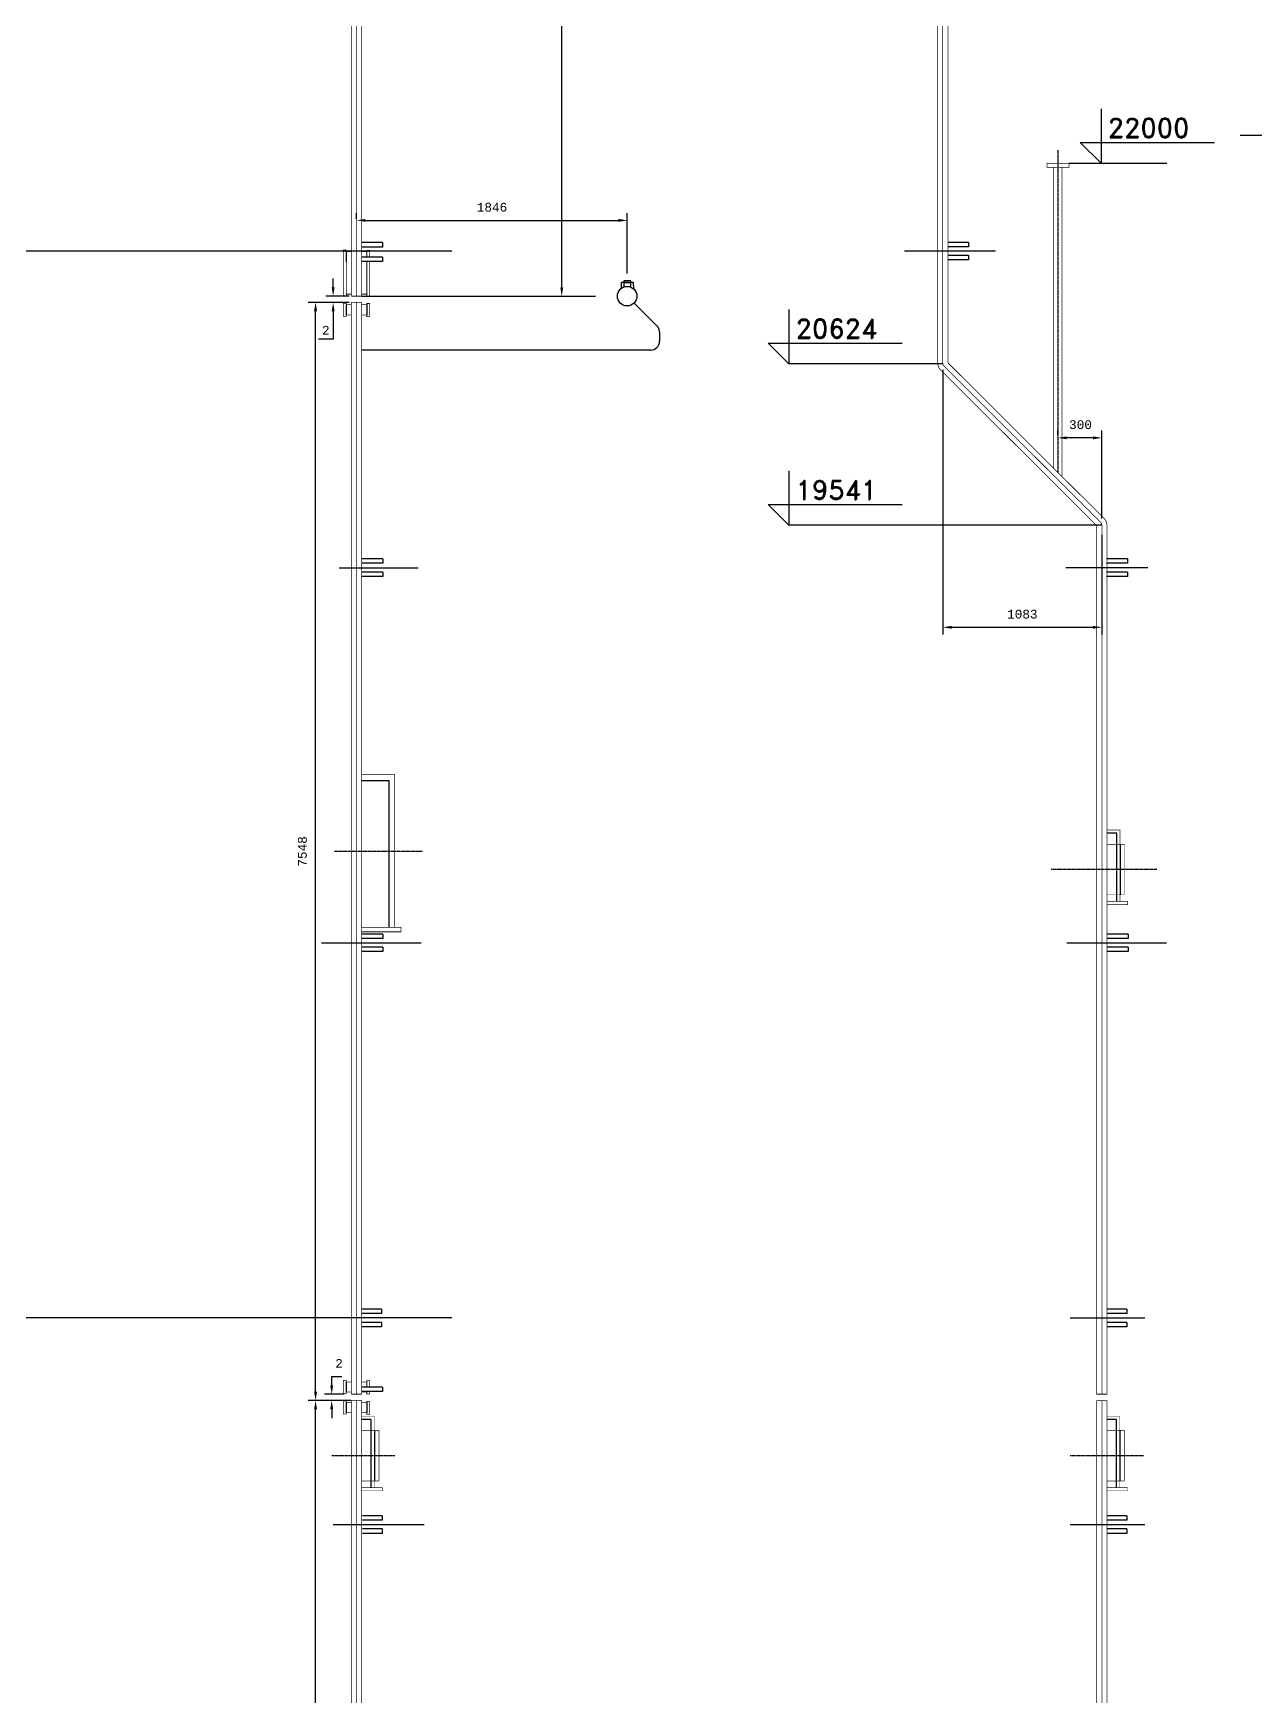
# Model space of a CAD drawing. Extents: x 13210 to 94108, y -7390 to 36310.
# Drawn here: x 45133 to 53469, y 11542 to 22887 of the extents above; entities that cross this region are included whole.
import ezdxf
from ezdxf.enums import TextEntityAlignment as Align

# ---------------------------------------------------------------- set-up
doc = ezdxf.new("R2010")
doc.units = 0
doc.header["$MEASUREMENT"] = 0
doc.header["$PDMODE"] = 3
doc.linetypes.add('C3', pattern=[3.88, 2, -0.5, 0.88, -0.5])
doc.linetypes.add('DASHEDX2', pattern=[1.5, 1, -0.5])
doc.layers.get('0').update_dxf_attribs({"linetype": 'CONTINUOUS'})
doc.layers.get('DEFPOINTS').update_dxf_attribs({"linetype": 'CONTINUOUS'})
for name, color, linetype in [('LINIE', 7, 'DASHEDX2'), ('ROZWINIECIE', 3, 'CONTINUOUS'), ('WYMIAR1', 7, 'CONTINUOUS')]:
    doc.layers.add(name, color=color, linetype=linetype)
doc.styles.add('MONOTXT', font='monotxt')
doc.styles.add('ROMAND', font='romand')
doc.styles.get("Standard").update_dxf_attribs({"font": 'romans.shx'})
doc.dimstyles.new('KWA', dxfattribs={"dimscale": 20, "dimtxt": 3, "dimasz": 3, "dimexe": 2.5, "dimexo": 2.5, "dimgap": 1.5, "dimtad": 0, "dimtih": 1, "dimtoh": 1, "dimdsep": 46, "dimtxsty": 'Standard', "dimcen": -3, "dimdle": 1.25, "dimadec": 0, "dimazin": 0, "dimtfac": 0.75, "dimtofl": 0, "dimtmove": 2, "dimatfit": 3, "dimfxl": 0, "dimtvp": 1.5, "dimtolj": 1, "dimtzin": 12, "dimarcsym": 0})
doc.dimstyles.get("Standard").update_dxf_attribs({"dimtxt": 0.18, "dimasz": 0.18, "dimexe": 0.18, "dimexo": 0.0625, "dimgap": 0.09, "dimtad": 0, "dimtih": 1, "dimtoh": 1, "dimdec": 4, "dimzin": 0, "dimdsep": 46, "dimtxsty": 'Standard', "dimcen": 0.09, "dimadec": 0, "dimazin": 0, "dimtfac": 1, "dimtdec": 4, "dimtofl": 0, "dimtmove": 0, "dimatfit": 3, "dimfxl": 0, "dimtolj": 1, "dimtzin": 0, "dimarcsym": 0})

# ---------------------------------------------------------------- blocks, each defined once
blk = doc.blocks.new('*D83')
at = {"color": 0, "linetype": 'ByBlock'}
for p, q in [((47340, 21620), (47340, 21660)), ((47400, 21610), (49127, 21610)), ((49187, 21247), (49187, 21660))]:
    blk.add_line(p, q, dxfattribs=at)
for points in [[(47400, 21620), (47400, 21600), (47340, 21610)], [(49127, 21620), (49127, 21600), (49187, 21610)]]:
    blk.add_solid(points, dxfattribs=at)
at = {"layer": 'DEFPOINTS', "color": 0, "linetype": 'ByBlock'}
for p in [(47340, 21570), (49187, 21610), (49187, 21197)]:
    blk.add_point(p, dxfattribs=at)
at = {"color": 0, "linetype": 'ByBlock', "style": 'MONOTXT'}
blk.add_text('1846', height=60, dxfattribs=at).set_placement((48264, 21700), align=Align.MIDDLE_CENTER)
blk = doc.blocks.new('*D293')
at = {"color": 0, "linetype": 'ByBlock'}
for p, q in [((48380, 31110), (48790, 31110)), ((48740, 21153), (48740, 31050)), ((48620, 21093), (48790, 21093))]:
    blk.add_line(p, q, dxfattribs=at)
for points in [[(48730, 31050), (48750, 31050), (48740, 31110)], [(48730, 21153), (48750, 21153), (48740, 21093)]]:
    blk.add_solid(points, dxfattribs=at)
at = {"layer": 'DEFPOINTS', "color": 0, "linetype": 'ByBlock'}
for p in [(48330, 31110), (48740, 31110), (48570, 21093)]:
    blk.add_point(p, dxfattribs=at)
at = {"color": 0, "linetype": 'ByBlock', "style": 'MONOTXT'}
blk.add_text('10048', height=60, rotation=90, dxfattribs=at).set_placement((48640, 26101.5), align=Align.MIDDLE_CENTER)
blk = doc.blocks.new('*D294')
at = {"color": 0, "linetype": 'ByBlock'}
for p, q in [((47300, 13557), (47010, 13557)), ((47060, 4055), (47060, 13497)), ((47255, 3995), (47010, 3995))]:
    blk.add_line(p, q, dxfattribs=at)
for points in [[(47050, 13497), (47070, 13497), (47060, 13557)], [(47050, 4055), (47070, 4055), (47060, 3995)]]:
    blk.add_solid(points, dxfattribs=at)
at = {"layer": 'DEFPOINTS', "color": 0, "linetype": 'ByBlock'}
for p in [(47060, 13557), (47350, 13557), (47305, 3995)]:
    blk.add_point(p, dxfattribs=at)
at = {"color": 0, "linetype": 'ByBlock', "style": 'MONOTXT'}
blk.add_text('9626', height=60, rotation=90, dxfattribs=at).set_placement((46990, 8790), align=Align.MIDDLE_CENTER)
blk = doc.blocks.new('*D291')
at = {"color": 0, "linetype": 'ByBlock'}
for p, q in [((47170, 13660), (47170, 13720)), ((47170, 13720), (47240, 13720)), ((47255, 13600), (47120, 13600)), ((47300, 13557), (47120, 13557)), ((47170, 13497), (47170, 13437))]:
    blk.add_line(p, q, dxfattribs=at)
for points in [[(47160, 13660), (47180, 13660), (47170, 13600)], [(47160, 13497), (47180, 13497), (47170, 13557)]]:
    blk.add_solid(points, dxfattribs=at)
at = {"layer": 'DEFPOINTS', "color": 0, "linetype": 'ByBlock'}
for p in [(47170, 13600), (47305, 13600), (47350, 13557)]:
    blk.add_point(p, dxfattribs=at)
at = {"color": 0, "linetype": 'ByBlock', "style": 'MONOTXT'}
blk.add_text('2', height=60, dxfattribs=at).set_placement((47220, 13810), align=Align.MIDDLE_CENTER)
blk = doc.blocks.new('*D292')
at = {"color": 0, "linetype": 'ByBlock'}
for p, q in [((47290, 21050), (47010, 21050)), ((47060, 13617), (47060, 20990)), ((47300, 13557), (47010, 13557))]:
    blk.add_line(p, q, dxfattribs=at)
for points in [[(47050, 20990), (47070, 20990), (47060, 21050)], [(47050, 13617), (47070, 13617), (47060, 13557)]]:
    blk.add_solid(points, dxfattribs=at)
at = {"layer": 'DEFPOINTS', "color": 0, "linetype": 'ByBlock'}
for p in [(47060, 21050), (47340, 21050), (47350, 13557)]:
    blk.add_point(p, dxfattribs=at)
at = {"color": 0, "linetype": 'ByBlock', "style": 'MONOTXT'}
blk.add_text('7548', height=60, rotation=90, dxfattribs=at).set_placement((46970, 17303.5), align=Align.MIDDLE_CENTER)
blk = doc.blocks.new('POZ')
for p, q in [((0, 186), (0, 0)), ((0, 0), (-71, 71)), ((-71, 71), (387, 71))]:
    blk.add_line(p, q)
at = {"style": 'ROMAND', "flags": 4}
blk.add_attdef('POZIOM', (23, 88), '', height=65, dxfattribs=at)
blk = doc.blocks.new('*D296')
at = {"color": 0, "linetype": 'ByBlock'}
for p, q in [((52126, 20146), (52126, 20176)), ((52366, 20126), (52186, 20126)), ((52426, 19576), (52426, 20176))]:
    blk.add_line(p, q, dxfattribs=at)
for points in [[(52186, 20136), (52186, 20116), (52126, 20126)], [(52366, 20136), (52366, 20116), (52426, 20126)]]:
    blk.add_solid(points, dxfattribs=at)
at = {"layer": 'DEFPOINTS', "color": 0, "linetype": 'ByBlock'}
for p in [(52126, 20126), (52126, 20096), (52426, 19526)]:
    blk.add_point(p, dxfattribs=at)
at = {"color": 0, "linetype": 'ByBlock', "style": 'MONOTXT'}
blk.add_text('300', height=60, dxfattribs=at).set_placement((52280, 20216), align=Align.MIDDLE_CENTER)
blk = doc.blocks.new('*D297')
at = {"color": 0, "linetype": 'ByBlock'}
for p, q in [((51340, 20589), (51340, 18783)), ((52426, 19465), (52426, 18783)), ((51400, 18833), (52366, 18833))]:
    blk.add_line(p, q, dxfattribs=at)
for points in [[(51400, 18843), (51400, 18823), (51340, 18833)], [(52366, 18843), (52366, 18823), (52426, 18833)]]:
    blk.add_solid(points, dxfattribs=at)
at = {"layer": 'DEFPOINTS', "color": 0, "linetype": 'ByBlock'}
for p in [(51340, 20639), (52426, 19515), (52426, 18833)]:
    blk.add_point(p, dxfattribs=at)
at = {"color": 0, "linetype": 'ByBlock', "style": 'MONOTXT'}
blk.add_text('1083', height=60, dxfattribs=at).set_placement((51883, 18923), align=Align.MIDDLE_CENTER)

msp = doc.modelspace()

# ---------------------------------------------------------------- linework, layer by layer
at = {"layer": 'DEFPOINTS', "color": 0, "linetype": 'ByBlock'}
for p in [(47180, 21050), (47340, 21093), (47340, 21050)]:
    msp.add_point(p, dxfattribs=at)
at = {"layer": 'LINIE', "linetype": 'Continuous'}
for p, q in [((55290, 22189), (53370, 22189)), ((47990, 21400), (37064, 21400)), ((47990, 14120), (29683, 14120))]:
    msp.add_line(p, q, dxfattribs=at)
at = {"layer": 'LINIE', "linetype": 'DASHEDX2'}
for p, q in [((47375, 17787.25), (47560, 17787.25)), ((47560, 17787.25), (47560, 16785)), ((52527.5, 17427.5), (52462.5, 17427.5)), ((52527.5, 16962.5), (52527.5, 17427.5)), ((52550, 17352.5), (52550, 17007.5)), ((47440, 13427.5), (47375, 13427.5)), ((47440, 12962.5), (47440, 13427.5)), ((52526, 13427.5), (52461, 13427.5)), ((52526, 12962.5), (52526, 13427.5)), ((47462.5, 13352.5), (47462.5, 13007.5)), ((52548.5, 13352.5), (52548.5, 13007.5))]:
    msp.add_line(p, q, dxfattribs=at)
at = {"layer": 'ROZWINIECIE', "linetype": 'Continuous'}
for p, q in [((47516.63344, 21458.3581), (47375, 21458.3581)), ((47516.63344, 21458.3581), (47516.63344, 21428.48239)), ((47516.63344, 21458.3581), (47516.63344, 21428.3581)), ((51516.63344, 21460), (51375, 21460)), ((51516.63344, 21460), (51516.63344, 21430.12429)), ((47270, 21326.6419), (47270, 21396.6419)), ((47516.63344, 21428.3581), (47375, 21428.3581)), ((47516.63344, 21360), (47375, 21360)), ((47516.63344, 21330), (47375, 21330)), ((47516.63344, 21360), (47516.63344, 21330)), ((47516.63344, 21360), (47516.63344, 21330.12429)), ((51516.63344, 21430), (51375, 21430)), ((51516.63344, 21370), (51375, 21370)), ((51516.63344, 21340), (51375, 21340)), ((51516.63344, 21370), (51516.63344, 21340.12429)), ((49230.57788, 21185.38018), (49146.27932, 21185.38018)), ((49146.27932, 21185.38018), (49146.27932, 21146.51084)), ((49211.8123, 21197.3424), (49162.78888, 21197.3424)), ((49162.78888, 21197.3424), (49162.78888, 21155.46909)), ((49162.78888, 21185.38018), (49211.8123, 21185.38018)), ((49211.8123, 21154.43995), (49211.8123, 21197.3424)), ((49230.95681, 21142.19378), (49230.57788, 21185.38018)), ((47270, 20965), (47270, 21035)), ((47410, 21035), (47410, 20965)), ((49233.12294, 21045.87706), (49389.68462, 20889.31538)), ((49407.25821, 20846.88897), (49407.25821, 20785)), ((49347.25821, 20725), (47375, 20725)), ((47520, 19299.93786), (47378.36656, 19299.93786)), ((47520, 19299.93786), (47520, 19270.06214)), ((52600, 19299.93786), (52458.36656, 19299.93786)), ((52600, 19299.93786), (52600, 19270.06214)), ((47520, 19269.93786), (47378.36656, 19269.93786)), ((47520, 19209.93786), (47378.36656, 19209.93786)), ((47520, 19179.93786), (47378.36656, 19179.93786)), ((47520, 19209.93786), (47520, 19180.06214)), ((52600, 19269.93786), (52458.36656, 19269.93786)), ((52600, 19209.93786), (52458.36656, 19209.93786)), ((52600, 19179.93786), (52458.36656, 19179.93786)), ((52600, 19209.93786), (52600, 19180.06214)), ((47520, 16739.93786), (47378.36656, 16739.93786)), ((47520, 16709.93786), (47378.36656, 16709.93786)), ((47520, 16739.93786), (47520, 16710.06214)), ((52606, 16739.93786), (52464.36656, 16739.93786)), ((52606, 16709.93786), (52464.36656, 16709.93786)), ((52606, 16739.93786), (52606, 16710.06214)), ((47520, 16649.93786), (47378.36656, 16649.93786)), ((47520, 16619.93786), (47378.36656, 16619.93786)), ((47520, 16649.93786), (47520, 16620.06214)), ((52606, 16649.93786), (52464.36656, 16649.93786)), ((52606, 16619.93786), (52464.36656, 16619.93786)), ((52606, 16649.93786), (52606, 16620.06214)), ((47510, 14179.93786), (47375, 14179.93786)), ((47510, 14149.93786), (47375, 14149.93786)), ((47510, 14089.93786), (47375, 14089.93786)), ((47510, 14179.93786), (47510, 14150.06214)), ((47510, 14089.93786), (47510, 14060.06214)), ((52596, 14179.93786), (52461, 14179.93786)), ((52596, 14149.93786), (52461, 14149.93786)), ((52596, 14089.93786), (52461, 14089.93786)), ((52596, 14179.93786), (52596, 14150.06214)), ((52596, 14089.93786), (52596, 14060.06214)), ((47510, 14059.93786), (47375, 14059.93786)), ((52596, 14059.93786), (52461, 14059.93786)), ((47270, 13613.78308), (47270, 13683.78308)), ((47516.63344, 13647.14118), (47375, 13647.14118)), ((47516.63344, 13617.14118), (47375, 13617.14118)), ((47516.63344, 13647.14118), (47516.63344, 13617.26546)), ((47516.63344, 13647.14118), (47516.63344, 13617.14118)), ((47270, 13473.78308), (47270, 13543.78308)), ((47410, 13543.78308), (47410, 13473.78308)), ((47515.16245, 12769.93786), (47380.16245, 12769.93786)), ((47515.16245, 12739.93786), (47380.16245, 12739.93786)), ((47515.16245, 12769.93786), (47515.16245, 12740.06214)), ((52596, 12769.93786), (52461, 12769.93786)), ((52596, 12739.93786), (52461, 12739.93786)), ((52596, 12769.93786), (52596, 12740.06214)), ((47515.16245, 12679.93786), (47380.16245, 12679.93786)), ((47515.16245, 12649.93786), (47380.16245, 12649.93786)), ((47515.16245, 12679.93786), (47515.16245, 12650.06214)), ((52596, 12679.93786), (52461, 12679.93786)), ((52596, 12649.93786), (52461, 12649.93786)), ((52596, 12679.93786), (52596, 12650.06214))]:
    msp.add_line(p, q, dxfattribs=at)
at = {"layer": 'ROZWINIECIE', "linetype": 'Continuous', "const_width": 5}
for points in [[(47305, 21093), (47305, 31110, -0.3201025237)], [(47340, 21093), (47340, 31110, -0.3201025237)], [(47375, 21093), (47375, 31110, -0.3201025237)], [(51305, 31110), (51305, 20638.52584, 0.1992718546), (51325.57103, 20588.95995), (52391, 19526.47416), (52391, 13600), (52461, 13600), (52461, 19526.47416, 0.1992718546), (52440.42897, 19576.04005), (51375, 20638.52584), (51375, 31110)], [(51340, 31110), (51340, 20638.52584, 0.1992718546), (51350.28552, 20613.7429), (52415.71448, 19551.2571, -0.1992718546), (52426, 19526.47416), (52426, 13600, -0.1539097545)], [(47305, 13600), (47305, 21050, -0.3201025237)], [(47340, 13600), (47340, 21050, -0.3201025237)], [(47375, 13600), (47375, 21050, -0.3201025237)], [(47305, 13557), (47305, 3995, 0.4136071003)], [(47340, 13557), (47340, 3995, 0.4136071003)], [(52391, 13557), (52391, 7706.03508), (49792.61259, 3995), (49659.65858, 3805.11415, 0.1539097545), (49647, 3764.96492), (49647, 3530, 0.4142135624)], [(52426, 13557), (52426, 7706.03508, -0.1539097545), (52419.67071, 7685.96047), (49835.33912, 3995), (49688.32929, 3785.03953, 0.1539097545), (49682, 3764.96492), (49682, 3530, 0.4142135624)], [(49717, 3530), (49717, 3764.96492), (49878.06565, 3995), (52448.34142, 7665.88585, 0.1539097545), (52461, 7706.03508), (52461, 13557)]]:
    msp.add_lwpolyline(points, format="xyb", dxfattribs=at)
at = {"layer": 'ROZWINIECIE', "const_width": 5}
msp.add_lwpolyline([(52201, 21971.91673), (52051, 21971.91673), (52051, 22000), (52201, 22000)], close=True, dxfattribs=at)
msp.add_lwpolyline([(52097.5, 19918.0217), (52097.5, 21971.91673)], dxfattribs=at)
msp.add_lwpolyline([(52154.5, 21971.91673), (52154.5, 19861.17916, -0.5300615576)], format="xyb", dxfattribs=at)
at = {"layer": 'ROZWINIECIE', "linetype": 'Continuous', "const_width": 5}
for points in [[(47250, 21095), (47270, 21095), (47270, 21406.6419), (47250, 21406.6419)], [(47250, 20955), (47270, 20955), (47270, 21045), (47250, 21045)], [(47430, 20953), (47430, 21043), (47410, 21043), (47410, 20953)], [(47250, 13603.78308), (47270, 13603.78308), (47270, 13693.78308), (47250, 13693.78308)], [(47250, 13463.78308), (47270, 13463.78308), (47270, 13553.78308), (47250, 13553.78308)], [(47430, 13461.78308), (47430, 13551.78308), (47410, 13551.78308), (47410, 13461.78308)]]:
    msp.add_lwpolyline(points, close=True, dxfattribs=at)
at = {"layer": 'ROZWINIECIE', "linetype": 'Continuous'}
for points, const_width in [([(47270, 21396.6419), (47305, 21396.6419)], 5), ([(47375, 21396.6419), (47410, 21396.6419)], 5), ([(47430, 21360), (47430, 21404.6419), (47410, 21404.6419), (47410, 21360)], 5), ([(47410, 21330), (47410, 21093), (47430, 21093), (47430, 21330)], 5), ([(47305, 21106.6419), (47270, 21106.6419)], 5), ([(47410, 21106.6419), (47375, 21106.6419)], 5), ([(47270, 21035), (47305, 21035)], 5), ([(47305, 21093), (47375, 21093)], 5), ([(47305, 21050), (47375, 21050)], 5), ([(47375, 21035), (47410, 21035)], 5), ([(47305, 20965), (47270, 20965)], 5), ([(47410, 20965), (47375, 20965)], 5), ([(47375, 17827.25), (47600, 17827.25), (47600, 16785)], 5), ([(52550, 17352.5), (52550, 17450), (52462.5, 17450)], 3.75), ([(52580, 17007.5), (52580, 17352.5), (52462.5, 17352.5)], 3.75), ([(52462.5, 17007.5), (52580, 17007.5)], 3.75), ([(52462.5, 16940), (52602.5, 16940), (52602.5, 16962.5)], 3.75), ([(52602.5, 16962.5), (52462.5, 16962.5)], 3.75), ([(52550, 17007.5), (52550, 16962.5)], 3.75), ([(47375, 16785), (47642.75, 16785), (47642.75, 16755), (47375, 16755)], 5), ([(47270, 13683.78308), (47305, 13683.78308)], 5), ([(47305, 13613.78308), (47270, 13613.78308)], 5), ([(47375, 13683.78308), (47410, 13683.78308)], 5), ([(47410, 13613.78308), (47375, 13613.78308)], 5), ([(47430, 13647.14118), (47430, 13691.78308), (47410, 13691.78308), (47410, 13647.14118)], 5), ([(47410, 13617.14118), (47410, 13601.78308), (47430, 13601.78308), (47430, 13617.14118)], 5), ([(47270, 13543.78308), (47305, 13543.78308)], 5), ([(47305, 13600), (47375, 13600)], 5), ([(47305, 13557), (47375, 13557)], 5), ([(47375, 13557), (47375, 3995)], 5), ([(47375, 13543.78308), (47410, 13543.78308)], 5), ([(52391, 13555.95783), (52461, 13555.95783)], 5), ([(47305, 13473.78308), (47270, 13473.78308)], 5), ([(47410, 13473.78308), (47375, 13473.78308)], 5), ([(47462.5, 13352.5), (47462.5, 13450), (47375, 13450)], 3.75), ([(52548.5, 13352.5), (52548.5, 13450), (52461, 13450)], 3.75), ([(47492.5, 13007.5), (47492.5, 13352.5), (47375, 13352.5)], 3.75), ([(52578.5, 13007.5), (52578.5, 13352.5), (52461, 13352.5)], 3.75), ([(47375, 13007.5), (47492.5, 13007.5)], 3.75), ([(47515, 12962.5), (47375, 12962.5)], 3.75), ([(47375, 12940), (47515, 12940), (47515, 12962.5)], 3.75), ([(47462.5, 13007.5), (47462.5, 12962.5)], 3.75), ([(52461, 13007.5), (52578.5, 13007.5)], 3.75), ([(52461, 12940), (52601, 12940), (52601, 12962.5)], 3.75), ([(52601, 12962.5), (52461, 12962.5)], 3.75), ([(52548.5, 13007.5), (52548.5, 12962.5)], 3.75)]:
    msp.add_lwpolyline(points, dxfattribs=dict(at, const_width=const_width))
msp.add_circle((49186, 21093), 66.6419, dxfattribs=at)
for centre, start, end in [((49347.25821, 20846.88897), 0, 45), ((49347.25821, 20785), 270, 0)]:
    msp.add_arc(centre, 60, start, end, dxfattribs=at)
at = {"layer": 'WYMIAR1', "linetype": 'C3'}
for p, q in [((52126, 22090), (52126, 19889.60043)), ((47190, 17306.125), (47790, 17306.125)), ((52800, 17180), (52080, 17180)), ((47600, 13180), (47170, 13180)), ((52710, 13180), (52210, 13180))]:
    msp.add_line(p, q, dxfattribs=at)
at = {"layer": 'WYMIAR1', "linetype": 'Continuous'}
for p, q in [((52201, 22000), (52870, 22000)), ((51700, 21400), (51080, 21400)), ((47375, 21093), (48970, 21093)), ((51340.99439, 20630.24223), (50290, 20630.24223)), ((52425.85784, 19529.62552), (50290, 19529.62552)), ((47220, 19240), (47760, 19240)), ((52740, 19240), (52180, 19240)), ((47100, 16680), (47780, 16680)), ((52186, 16680), (52866, 16680)), ((52210, 14120), (52720, 14120)), ((47180, 12710), (47800, 12710)), ((52210, 12710), (52720, 12710))]:
    msp.add_line(p, q, dxfattribs=at)
at = {"layer": 'WYMIAR1', "color": 0, "linetype": 'ByBlock'}
for p, q in [((47180, 21153), (47180, 21213)), ((47290, 21093), (47130, 21093)), ((47290, 21050), (47130, 21050)), ((47180, 20990), (47180, 20800)), ((47180, 20800), (47080, 20800))]:
    msp.add_line(p, q, dxfattribs=at)
for points in [[(47170, 21153), (47190, 21153), (47180, 21093)], [(47170, 20990), (47190, 20990), (47180, 21050)]]:
    msp.add_solid(points, dxfattribs=at)

# ---------------------------------------------------------------- block references
at = {"layer": 'WYMIAR1', "linetype": 'Continuous', "xscale": 2, "yscale": 2, "zscale": 2}
for p, values in [((52420, 22000), {'POZIOM': '22000'}), ((50290, 20630.24223), {'POZIOM': '20624'}), ((50290, 19529.62552), {'POZIOM': '19541'})]:
    msp.add_blockref('POZ', p, dxfattribs=at).add_auto_attribs(values)

# ---------------------------------------------------------------- texts
at = {"layer": 'WYMIAR1', "color": 0, "linetype": 'ByBlock', "style": 'MONOTXT'}
msp.add_text('2', height=60, dxfattribs=at).set_placement((47130, 20860), align=Align.MIDDLE_CENTER)

# ---------------------------------------------------------------- dimensions: what is measured, and where the dimension line sits
at = {"layer": 'WYMIAR1', "linetype": 'Continuous'}
for base, p1, p2, text, dimstyle, picture, middle in [((48740, 31110), (48570, 21093), (48330, 31110), '10048', 'KWA', '*D293', (48640, 26101.5)), ((47060, 21050), (47350, 13557), (47340, 21050), '7548', 'Standard', '*D292', (46970, 17303.5)), ((47060, 13557), (47305, 3995), (47350, 13557), '9626', 'Standard', '*D294', (46990, 8790))]:
    dim = msp.add_linear_dim(base=base, p1=p1, p2=p2, angle=90, text=text, dimstyle=dimstyle, dxfattribs=at)
    dim.commit()
    dim.dimension.update_dxf_attribs({"geometry": picture, "text_midpoint": middle, "dimtype": 128, "text_rotation": 90})
for base, p1, p2, text, dimstyle, picture, middle in [((49187.30059, 21610), (47340, 21570), (49187.30059, 21197.3424), '1846', 'KWA', '*D83', (48263.6503, 21700)), ((52426, 18833.45038), (51340, 20638.52584), (52426, 19514.67118), '1083', 'Standard', '*D297', (51883, 18923.45038))]:
    dim = msp.add_linear_dim(base=base, p1=p1, p2=p2, text=text, dimstyle=dimstyle, dxfattribs=at)
    dim.commit()
    dim.dimension.update_dxf_attribs({"geometry": picture, "text_midpoint": middle})
dim = msp.add_linear_dim(base=(52126, 20126.33071), p1=(52426, 19526.47416), p2=(52126, 20096.3474), dimstyle='Standard', dxfattribs=at)
dim.commit()
dim.dimension.update_dxf_attribs({"geometry": '*D296', "text_midpoint": (52279.86321, 20216.33071), "dimtype": 128})
dim = msp.add_linear_dim(base=(47170, 13600), p1=(47350, 13557), p2=(47305, 13600), angle=90, text='2', dimstyle='Standard', dxfattribs=at)
dim.commit()
dim.dimension.update_dxf_attribs({"geometry": '*D291', "text_midpoint": (47220, 13810)})

doc.saveas('drawing.dxf')
